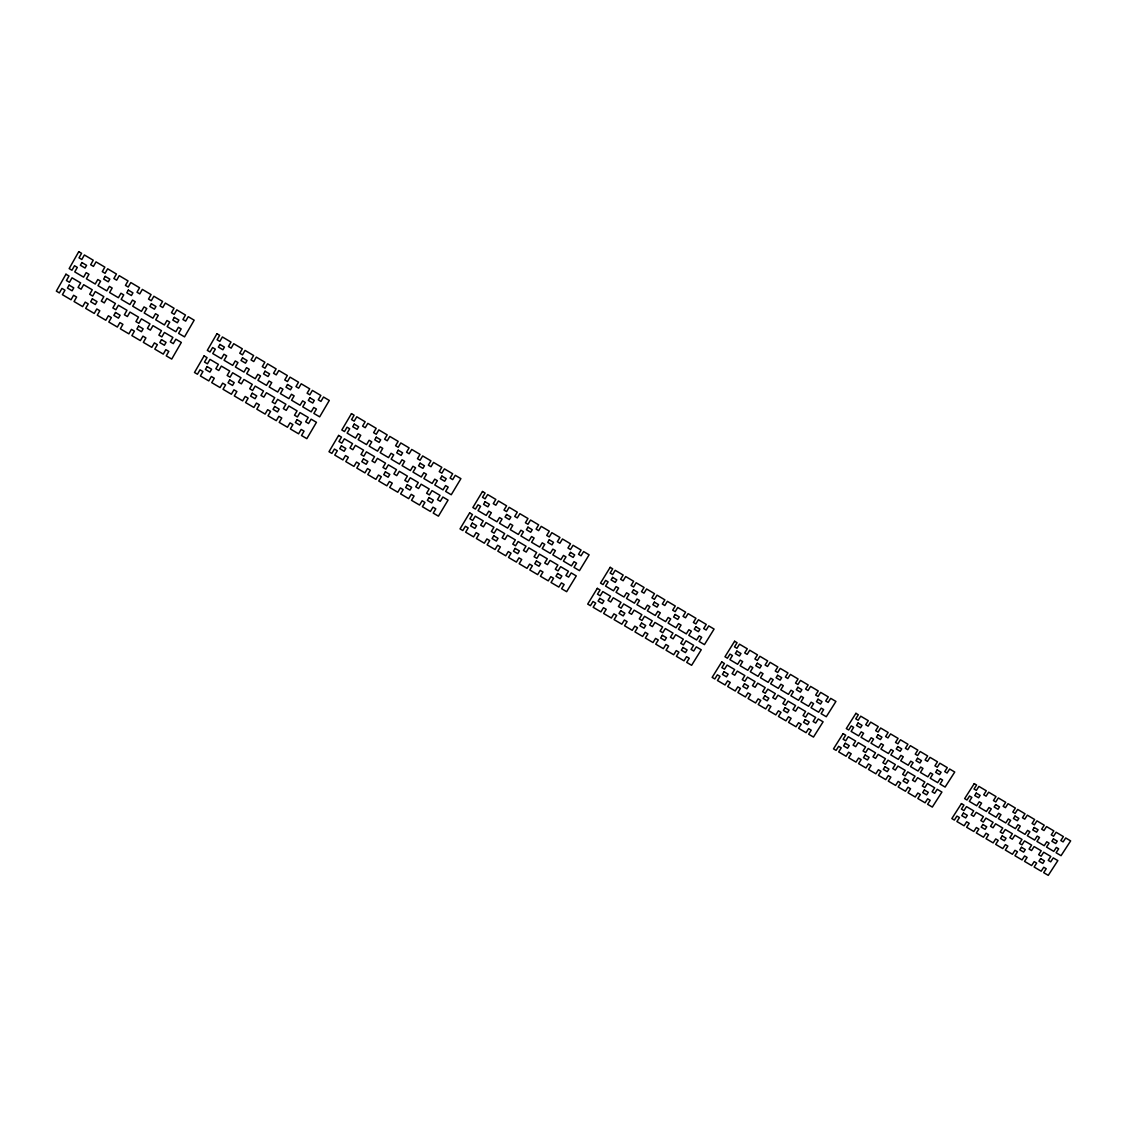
<?xml version="1.0" encoding="UTF-8"?>
<svg xmlns="http://www.w3.org/2000/svg" width="1127" height="1127" viewBox="0 0 1127 1127"><rect width="100%" height="100%" fill="white"/><g stroke="black" fill="none" stroke-linecap="round" stroke-linejoin="round"><path stroke-width="1.5" d="M65.958 274.227L56.35 291.118L59.379 292.907L61.943 288.413L64.972 290.188L62.408 294.696L71.029 299.768L73.593 295.274L76.608 297.063L74.058 301.543L82.651 306.614L85.215 302.121L88.23 303.91L85.666 308.389L94.245 313.447L96.809 308.967L99.81 310.742L97.26 315.222L105.811 320.251L108.375 315.785L111.376 317.56L108.812 322.026L117.363 327.055L119.913 322.59L122.913 324.351L120.35 328.816L128.872 333.846L131.436 329.38L134.423 331.141L131.873 335.607L140.368 340.608L142.932 336.156L145.904 337.917L143.354 342.369L151.835 347.355L154.399 342.918L157.371 344.665L154.808 349.116L163.274 354.103L165.838 349.666L168.811 351.413L166.247 355.85L171.727 359.076L181.334 342.439L175.854 339.199L173.29 343.636L170.318 341.89L172.882 337.438L164.415 332.437L161.851 336.888L158.879 335.128L161.443 330.676L152.962 325.661L150.398 330.112L147.412 328.351L149.976 323.9L141.467 318.871L138.903 323.336L135.916 321.575L138.48 317.11L129.957 312.066L127.393 316.532L124.407 314.771L126.957 310.291L118.42 305.248L115.856 309.728L112.855 307.953L115.419 303.473L106.854 298.416L104.304 302.895L101.289 301.12L103.853 296.626L95.274 291.555L92.71 296.049L89.695 294.274L92.259 289.78L83.652 284.694L81.088 289.188L78.073 287.399L80.637 282.905L72.015 277.805L69.451 282.313L66.423 280.524L68.986 276.016L65.958 274.227M78.777 251.645L69.156 268.592L71.959 270.241L74.523 265.733L77.312 267.395L74.748 271.903L83.609 277.143L86.173 272.635L88.963 274.284L86.399 278.792L95.231 284.018L97.795 279.524L100.585 281.172L98.007 285.666L106.826 290.879L109.389 286.385L112.165 288.033L109.601 292.527L118.391 297.725L120.955 293.245L123.731 294.894L121.167 299.373L129.943 304.558L132.507 300.078L135.268 301.726L132.704 306.206L141.453 311.376L144.031 306.91L146.792 308.544L144.214 313.01L152.948 318.18L155.512 313.715L158.273 315.349L155.709 319.814L164.415 324.97L166.979 320.519L169.74 322.139L167.162 326.605L175.854 331.747L178.432 327.295L181.165 328.915L178.601 333.367L184.546 336.874L194.168 320.195L188.237 316.673L185.659 321.125L182.926 319.505L185.49 315.039L176.798 309.869L174.234 314.334L171.487 312.7L174.051 308.249L165.331 303.064L162.767 307.53L160.006 305.896L162.584 301.43L153.85 296.246L151.286 300.712L148.525 299.078L151.088 294.598L142.34 289.4L139.762 293.879L137.001 292.245L139.565 287.751L130.802 282.539L128.224 287.033L125.449 285.385L128.027 280.905L119.237 275.678L116.659 280.172L113.883 278.524L116.447 274.03L107.643 268.79L105.065 273.298L102.289 271.635L104.853 267.127L96.02 261.887L93.456 266.395L90.667 264.746L93.231 260.224L84.384 254.97L81.806 259.492L79.017 257.829L81.581 253.307L78.777 251.645M69.099 285.117L67.437 288.047L72.1 290.794L73.762 287.864L69.099 285.117M81.919 262.577L80.383 265.282L85.046 268.043L86.582 265.338L81.919 262.577M92.358 298.838L90.695 301.754L95.33 304.501L96.992 301.585L92.358 298.838M105.177 276.369L103.642 279.073L108.277 281.82L109.812 279.116L105.177 276.369M115.503 312.503L113.841 315.419L118.462 318.138L120.124 315.236L115.503 312.503M128.323 290.104L126.787 292.795L131.408 295.528L132.944 292.837L128.323 290.104M138.551 326.112L136.888 329.014L141.481 331.718L143.143 328.83L138.551 326.112M151.37 303.769L149.835 306.459L154.427 309.178L155.977 306.502L151.37 303.769M161.485 339.65L159.823 342.538L164.401 345.242L166.063 342.354L161.485 339.65M174.319 317.377L172.783 320.054L177.348 322.773L178.897 320.096L174.319 317.377M204.1 355.893L194.492 372.488L197.45 374.22L200 369.811L202.959 371.544L200.395 375.967L208.791 380.912L211.341 376.488L214.285 378.221L211.735 382.645L220.103 387.575L222.653 383.166L225.597 384.899L223.033 389.294L231.387 394.225L233.951 389.815L236.881 391.548L234.317 395.943L242.657 400.86L245.207 396.465L248.137 398.183L245.573 402.578L253.899 407.467L256.449 403.086L259.365 404.804L256.815 409.186L265.113 414.074L267.662 409.693L270.579 411.411L268.015 415.793L276.298 420.667L278.862 416.3L281.764 418.004L279.2 422.386L287.47 427.246L290.019 422.879L292.921 424.583L290.357 428.95L298.599 433.81L301.163 429.443L304.065 431.148L301.501 435.515L306.84 438.657L316.448 422.315L311.108 419.159L308.544 423.527L305.656 421.808L308.22 417.441L299.979 412.581L297.415 416.948L294.513 415.229L297.077 410.862L288.822 405.974L286.244 410.355L283.342 408.636L285.906 404.255L277.636 399.367L275.073 403.748L272.156 402.029L274.72 397.648L266.423 392.745L263.859 397.127L260.943 395.408L263.507 391.013L255.195 386.096L252.617 390.491L249.701 388.773L252.265 384.363L243.925 379.447L241.361 383.842L238.431 382.109L240.995 377.714L232.641 372.769L230.077 377.179L227.147 375.446L229.711 371.037L221.343 366.092L218.779 370.501L215.835 368.768L218.399 364.345L210.002 359.386L207.438 363.81L204.494 362.063L207.058 357.639L204.1 355.893M216.947 333.719L207.312 350.356L210.031 351.976L212.609 347.539L215.327 349.159L212.764 353.582L221.371 358.682L223.949 354.258L226.668 355.864L224.09 360.288L232.697 365.387L235.261 360.964L237.966 362.57L235.402 366.993L243.981 372.065L246.545 367.656L249.25 369.262L246.686 373.671L255.251 378.728L257.815 374.333L260.52 375.925L257.942 380.334L266.493 385.392L269.057 380.982L271.748 382.588L269.184 386.984L277.707 392.027L280.271 387.632L282.962 389.224L280.398 393.619L288.892 398.648L291.47 394.267L294.147 395.859L291.583 400.24L300.064 405.255L302.628 400.874L305.304 402.466L302.74 406.847L311.207 411.848L313.771 407.481L316.448 409.059L313.87 413.44L319.659 416.849L329.295 400.465L323.519 397.028L320.941 401.409L318.265 399.831L320.843 395.45L312.376 390.421L309.798 394.802L307.122 393.21L309.7 388.829L301.219 383.786L298.641 388.181L295.964 386.589L298.528 382.194L290.033 377.136L287.455 381.532L284.765 379.94L287.343 375.545L278.82 370.487L276.242 374.882L273.551 373.291L276.129 368.881L267.578 363.81L265.014 368.219L262.309 366.613L264.887 362.204L256.322 357.118L253.758 361.542L251.053 359.922L253.617 355.512L245.038 350.412L242.474 354.836L239.755 353.23L242.333 348.806L233.726 343.693L231.162 348.13L228.443 346.51L231.007 342.087L222.399 336.959L219.821 341.396L217.102 339.776L219.666 335.339L216.947 333.719M207.072 366.557L205.396 369.431L209.932 372.107L211.608 369.233L207.072 366.557M219.906 344.425L218.356 347.088L222.892 349.764L224.428 347.116L219.906 344.425M229.711 379.926L228.034 382.786L232.556 385.448L234.219 382.588L229.711 379.926M242.544 357.851L240.995 360.499L245.517 363.176L247.052 360.527L242.544 357.851M252.237 393.224L250.574 396.084L255.068 398.733L256.731 395.873L252.237 393.224M265.07 371.22L263.535 373.868L268.029 376.531L269.578 373.882L265.07 371.22M274.678 406.467L273.016 409.312L277.496 411.961L279.158 409.115L274.678 406.467M287.512 384.532L285.976 387.167L290.456 389.815L291.992 387.195L287.512 384.532M297.021 419.653L295.359 422.498L299.81 425.118L301.472 422.287L297.021 419.653M309.855 397.789L308.319 400.409L312.771 403.057L314.306 400.423L309.855 397.789M338.621 435.416L328.999 451.716L331.887 453.406L334.437 449.067L337.311 450.758L334.761 455.097L342.932 459.915L345.482 455.576L348.356 457.266L345.792 461.605L353.948 466.409L356.512 462.07L359.372 463.76L356.808 468.085L364.937 472.875L367.501 468.564L370.36 470.241L367.796 474.566L375.911 479.341L378.475 475.03L381.32 476.707L378.757 481.018L386.857 485.793L389.421 481.483L392.266 483.159L389.703 487.47L397.789 492.231L400.353 487.921L403.184 489.597L400.62 493.894L408.678 498.641L411.242 494.344L414.074 496.021L411.51 500.318L419.568 505.051L422.118 500.768L424.949 502.431L422.386 506.713L430.415 511.447L432.979 507.164L435.797 508.826L433.233 513.109L438.431 516.166L448.053 500.106L442.855 497.035L440.277 501.318L437.459 499.655L440.037 495.373L432.007 490.625L429.429 494.922L426.612 493.246L429.176 488.949L421.132 484.201L418.568 488.498L415.736 486.822L418.3 482.525L410.242 477.763L407.664 482.06L404.832 480.384L407.396 476.087L399.324 471.297L396.746 475.622L393.915 473.932L396.479 469.621L388.378 464.831L385.814 469.156L382.969 467.466L385.533 463.155L377.404 458.351L374.84 462.676L371.995 460.985L374.558 456.66L366.416 451.857L363.852 456.181L360.992 454.491L363.556 450.166L355.414 445.348L352.836 449.687L349.976 447.982L352.54 443.644L344.369 438.812L341.805 443.165L338.931 441.46L341.495 437.121L338.621 435.416M351.469 413.637L341.833 429.979L344.482 431.556L347.046 427.203L349.708 428.767L347.13 433.12L355.526 438.093L358.104 433.74L360.739 435.318L358.175 439.657L366.543 444.616L369.121 440.277L371.755 441.84L369.191 446.179L377.545 451.124L380.109 446.785L382.743 448.349L380.179 452.688L388.519 457.618L391.083 453.293L393.717 454.843L391.154 459.168L399.465 464.099L402.029 459.774L404.663 461.337L402.085 465.648L410.397 470.565L412.961 466.254L415.581 467.804L413.003 472.114L421.287 477.017L423.865 472.706L426.471 474.256L423.907 478.566L432.176 483.455L434.74 479.158L437.346 480.694L434.783 484.99L443.024 489.879L445.588 485.582L448.194 487.118L445.63 491.414L451.251 494.753L460.901 478.651L455.266 475.312L452.688 479.609L450.096 478.059L452.66 473.763L444.418 468.86L441.84 473.171L439.234 471.621L441.812 467.311L433.543 462.408L430.979 466.719L428.359 465.169L430.937 460.844L422.653 455.928L420.075 460.253L417.455 458.689L420.033 454.378L411.735 449.448L409.157 453.772L406.537 452.209L409.101 447.884L400.789 442.939L398.211 447.278L395.591 445.714L398.155 441.375L389.815 436.431L387.251 440.77L384.617 439.206L387.181 434.867L378.827 429.894L376.263 434.247L373.615 432.669L376.193 428.33L367.811 423.358L365.247 427.711L362.598 426.133L365.162 421.78L356.78 416.793L354.202 421.146L351.554 419.582L354.117 415.215L351.469 413.637M341.411 445.855L339.734 448.673L344.158 451.279L345.82 448.461L341.411 445.855M354.244 424.118L352.709 426.724L357.118 429.345L358.668 426.739L354.244 424.118M363.457 458.872L361.781 461.69L366.19 464.282L367.853 461.464L363.457 458.872M376.291 437.191L374.756 439.798L379.151 442.404L380.687 439.798L376.291 437.191M385.406 471.833L383.743 474.636L388.111 477.214L389.787 474.411L385.406 471.833M398.24 450.222L396.704 452.815L401.085 455.407L402.621 452.815L398.24 450.222M407.256 484.737L405.593 487.526L409.96 490.104L411.623 487.301L407.256 484.737M420.103 463.183L418.554 465.775L422.921 468.353L424.456 465.775L420.103 463.183M429.021 497.57L427.358 500.36L431.697 502.924L433.36 500.134L429.021 497.57M441.869 476.087L440.319 478.679L444.658 481.243L446.207 478.665L441.869 476.087M469.649 512.884L460.027 528.887L462.831 530.535L465.395 526.281L468.198 527.929L465.634 532.183L473.594 536.875L476.157 532.62L478.947 534.268L476.383 538.523L484.328 543.2L486.892 538.945L489.682 540.594L487.118 544.848L495.049 549.511L497.613 545.271L500.388 546.905L497.824 551.145L505.727 555.808L508.291 551.568L511.066 553.202L508.516 557.442L516.405 562.091L518.969 557.851L521.731 559.485L519.167 563.725L527.042 568.36L529.605 564.134L532.367 565.768L529.817 569.994L537.664 574.615L540.227 570.389L542.989 572.023L540.425 576.235L548.271 580.856L550.835 576.644L553.582 578.264L551.018 582.476L558.837 587.082L561.401 582.884L564.148 584.504L561.584 588.703L566.656 591.689L576.263 575.911L571.206 572.91L568.642 577.123L565.895 575.503L568.459 571.29L560.64 566.67L558.062 570.882L555.315 569.262L557.879 565.036L550.046 560.401L547.468 564.627L544.721 563.007L547.285 558.781L539.424 554.132L536.861 558.358L534.099 556.724L536.663 552.498L528.788 547.835L526.224 552.075L523.449 550.441L526.013 546.201L518.124 541.538L515.56 545.778L512.785 544.144L515.349 539.903L507.446 535.226L504.882 539.467L502.093 537.833L504.657 533.578L496.739 528.887L494.161 533.141L491.386 531.507L493.95 527.239L486.005 522.548L483.441 526.816L480.637 525.154L483.215 520.899L475.256 516.194L472.678 520.463L469.889 518.8L472.452 514.532L469.649 512.884M482.497 491.485L472.861 507.53L475.439 509.066L478.017 504.797L480.595 506.319L478.031 510.601L486.202 515.433L488.78 511.165L491.358 512.7L488.78 516.955L496.937 521.787L499.515 517.532L502.078 519.054L499.515 523.308L507.657 528.126L510.221 523.872L512.785 525.393L510.221 529.648L518.35 534.466L520.913 530.211L523.477 531.733L520.913 535.973L529.014 540.777L531.578 536.522L534.142 538.044L531.564 542.284L539.664 547.074L542.228 542.834L544.778 544.341L542.214 548.581L550.286 553.357L552.85 549.131L555.4 550.638L552.822 554.864L560.88 559.64L563.444 555.414L565.993 556.907L563.415 561.133L571.459 565.895L574.023 561.669L576.559 563.176L573.995 567.402L579.475 570.642L589.111 554.822L583.631 551.568L581.053 555.794L578.517 554.287L581.095 550.061L573.065 545.285L570.487 549.511L567.952 548.004L570.516 543.778L562.472 538.988L559.894 543.228L557.344 541.721L559.922 537.48L551.85 532.691L549.272 536.931L546.722 535.41L549.3 531.169L541.214 526.365L538.636 530.62L536.086 529.098L538.65 524.844L530.549 520.026L527.971 524.28L525.407 522.759L527.985 518.505L519.857 513.687L517.293 517.941L514.729 516.42L517.293 512.151L509.15 507.319L506.587 511.588L504.008 510.066L506.587 505.798L498.43 500.952L495.852 505.22L493.274 503.684L495.838 499.416L487.667 494.556L485.103 498.838L482.511 497.303L485.089 493.02L482.497 491.485M472.269 523.097L470.593 525.872L474.904 528.408L476.566 525.647L472.269 523.097M485.103 501.74L483.553 504.304L487.864 506.854L489.4 504.29L485.103 501.74M493.739 535.776L492.076 538.551L496.359 541.073L498.021 538.312L493.739 535.776M506.587 514.49L505.037 517.039L509.319 519.589L510.869 517.025L506.587 514.49M515.138 548.412L513.461 551.159L517.73 553.681L519.392 550.92L515.138 548.412M527.971 527.168L526.422 529.718L530.69 532.254L532.24 529.704L527.971 527.168M536.424 560.978L534.761 563.725L539.002 566.233L540.678 563.486L536.424 560.978M549.272 539.805L547.722 542.355L551.976 544.862L553.512 542.326L549.272 539.805M557.626 573.502L555.963 576.235L560.189 578.729L561.866 575.996L557.626 573.502M570.473 552.385L568.924 554.921L573.164 557.428L574.7 554.893L570.473 552.385M597.324 588.35L587.702 604.086L590.435 605.692L592.999 601.508L595.732 603.114L593.168 607.298L600.916 611.876L603.48 607.692L606.213 609.298L603.649 613.482L611.383 618.033L613.947 613.863L616.666 615.455L614.102 619.639L621.822 624.189L624.386 620.019L627.105 621.611L624.541 625.781L632.247 630.317L634.811 626.161L637.516 627.753L634.952 631.923L642.644 636.445L645.207 632.289L647.912 633.881L645.348 638.037L653.026 642.559L655.576 638.403L658.281 639.995L655.717 644.151L663.38 648.659L665.93 644.503L668.621 646.095L666.057 650.237L673.707 654.745L676.27 650.603L678.947 652.181L676.383 656.323L684.019 660.816L686.582 656.675L689.259 658.253L686.695 662.394L691.626 665.296L701.248 649.786L696.303 646.87L693.739 651.012L691.062 649.434L693.626 645.292L686.005 640.784L683.441 644.926L680.75 643.348L683.314 639.192L675.679 634.67L673.115 638.826L670.424 637.248L672.988 633.092L665.324 628.556L662.761 632.712L660.07 631.12L662.634 626.964L654.956 622.428L652.392 626.598L649.687 625.006L652.251 620.836L644.559 616.286L641.996 620.456L639.291 618.864L641.855 614.68L634.149 610.13L631.585 614.3L628.88 612.708L631.444 608.524L623.71 603.959L621.146 608.143L618.441 606.537L621.005 602.353L613.257 597.775L610.693 601.973L607.974 600.353L610.538 596.169L602.776 591.576L600.212 595.774L597.479 594.168L600.057 589.97L597.324 588.35M610.172 567.332L600.522 583.11L603.044 584.589L605.622 580.391L608.129 581.884L605.565 586.082L613.539 590.802L616.103 586.603L618.61 588.097L616.046 592.295L624.006 597L626.57 592.802L629.077 594.295L626.513 598.479L634.445 603.17L637.009 598.986L639.516 600.48L636.938 604.664L644.855 609.341L647.433 605.171L649.927 606.65L647.363 610.82L655.252 615.497L657.83 611.327L660.323 612.806L657.745 616.976L665.634 621.639L668.198 617.469L670.692 618.948L668.114 623.104L675.989 627.767L678.553 623.611L681.032 625.076L678.468 629.232L686.315 633.881L688.893 629.725L691.358 631.19L688.794 635.346L696.627 639.981L699.191 635.839L701.67 637.304L699.092 641.446L704.445 644.616L714.081 629.063L708.728 625.894L706.164 630.035L703.685 628.57L706.263 624.414L698.43 619.765L695.852 623.921L693.387 622.456L695.951 618.3L688.104 613.637L685.526 617.793L683.047 616.328L685.625 612.158L677.75 607.481L675.186 611.651L672.692 610.172L675.27 606.002L667.381 601.325L664.817 605.495L662.324 604.016L664.888 599.846L656.999 595.155L654.421 599.339L651.927 597.845L654.491 593.661L646.588 588.97L644.01 593.154L641.502 591.661L644.08 587.477L636.149 582.758L633.571 586.956L631.064 585.462L633.642 581.278L625.682 576.545L623.118 580.757L620.597 579.264L623.175 575.052L615.201 570.318L612.637 574.531L610.116 573.037L612.694 568.825L610.172 567.332M599.775 598.367L598.099 601.1L602.297 603.565L603.959 600.846L599.775 598.367M612.609 577.376L611.059 579.898L615.257 582.391L616.807 579.87L612.609 577.376M620.709 610.721L619.033 613.44L623.217 615.905L624.879 613.187L620.709 610.721M633.543 589.801L631.993 592.309L636.177 594.788L637.713 592.281L633.543 589.801M641.545 623.034L639.882 625.739L644.038 628.19L645.715 625.485L641.545 623.034M654.393 602.156L652.843 604.664L656.999 607.129L658.548 604.635L654.393 602.156M662.31 635.29L660.647 637.981L664.789 640.432L666.451 637.727L662.31 635.29M675.143 614.469L673.594 616.976L677.736 619.427L679.285 616.934L675.143 614.469M682.976 647.49L681.314 650.18L685.441 652.618L687.104 649.927L682.976 647.49M695.81 626.739L694.274 629.232L698.388 631.669L699.937 629.176L695.81 626.739M721.759 661.915L712.151 677.383L714.814 678.961L717.378 674.834L720.04 676.397L717.476 680.525L725.041 684.977L727.605 680.863L730.254 682.427L727.69 686.54L735.241 690.992L737.805 686.878L740.453 688.442L737.889 692.542L745.426 696.979L747.976 692.88L750.624 694.443L748.06 698.543L755.583 702.966L758.133 698.867L760.781 700.416L758.217 704.516L765.712 708.939L768.276 704.84L770.91 706.404L768.346 710.489L775.827 714.898L778.391 710.813L781.025 712.363L778.461 716.448L785.928 720.843L788.491 716.758L791.112 718.308L788.548 722.379L796 726.774L798.564 722.703L801.184 724.238L798.62 728.31L806.059 732.691L808.608 728.634L811.229 730.169L808.665 734.226L813.483 737.072L823.09 721.815L818.272 718.97L815.709 723.041L813.102 721.505L815.666 717.434L808.228 713.039L805.664 717.11L803.044 715.56L805.608 711.489L798.155 707.08L795.592 711.165L792.971 709.616L795.535 705.53L788.069 701.121L785.505 705.206L782.871 703.657L785.434 699.571L777.954 695.148L775.39 699.233L772.756 697.683L775.32 693.584L767.825 689.146L765.261 693.246L762.627 691.696L765.191 687.597L757.668 683.145L755.104 687.259L752.47 685.695L755.034 681.581L747.497 677.13L744.933 681.243L742.284 679.68L744.848 675.566L737.297 671.1L734.734 675.228L732.085 673.664L734.649 669.537L727.084 665.071L724.52 669.184L721.858 667.621L724.422 663.493L721.759 661.915M734.607 641.249L724.971 656.759L727.422 658.21L730 654.083L732.451 655.534L729.887 659.661L737.65 664.268L740.214 660.14L742.665 661.591L740.101 665.719L747.849 670.297L750.413 666.184L752.864 667.635L750.3 671.748L758.034 676.327L760.598 672.213L763.035 673.664L760.471 677.778L768.191 682.342L770.755 678.229L773.192 679.68L770.629 683.779L778.32 688.343L780.898 684.244L783.321 685.681L780.757 689.78L788.449 694.331L791.013 690.231L793.436 691.668L790.872 695.768L798.536 700.304L801.1 696.218L803.523 697.655L800.959 701.741L808.608 706.263L811.172 702.177L813.595 703.614L811.031 707.7L818.667 712.222L821.231 708.136L823.64 709.573L821.076 713.645L826.288 716.73L835.924 701.445L830.698 698.346L828.134 702.431L825.725 700.994L828.289 696.909L820.653 692.372L818.089 696.458L815.666 695.035L818.244 690.936L810.581 686.399L808.017 690.485L805.594 689.048L808.172 684.962L800.494 680.398L797.93 684.498L795.507 683.061L798.071 678.961L790.393 674.397L787.815 678.496L785.392 677.059L787.956 672.946L780.25 668.381L777.686 672.481L775.249 671.044L777.827 666.93L770.107 662.338L767.529 666.466L765.092 665.015L767.656 660.901L759.922 656.294L757.358 660.422L754.907 658.971L757.485 654.843L749.737 650.237L747.159 654.378L744.708 652.913L747.286 648.786L739.509 644.179L736.945 648.307L734.494 646.856L737.058 642.714L734.607 641.249M724.055 671.734L722.393 674.411L726.478 676.82L728.141 674.143L724.055 671.734M736.889 651.096L735.339 653.575L739.439 655.999L740.974 653.533L736.889 651.096M744.468 683.779L742.806 686.456L746.877 688.851L748.539 686.188L744.468 683.779M757.302 663.211L755.752 665.677L759.823 668.1L761.373 665.62L757.302 663.211M764.796 695.782L763.12 698.444L767.177 700.839L768.839 698.177L764.796 695.782M777.616 675.27L776.08 677.736L780.138 680.13L781.673 677.665L777.616 675.27M785.026 707.728L783.364 710.39L787.407 712.771L789.069 710.109L785.026 707.728M797.86 687.273L796.31 689.724L800.353 692.119L801.889 689.668L797.86 687.273M805.185 719.632L803.523 722.28L807.538 724.647L809.2 721.998L805.185 719.632M818.005 699.219L816.469 701.67L820.484 704.065L822.034 701.614L818.005 699.219M843.095 733.649L833.501 748.863L836.093 750.385L838.643 746.342L841.249 747.863L838.685 751.92L846.067 756.259L848.617 752.216L851.209 753.738L848.645 757.781L856.013 762.12L858.563 758.077L861.155 759.598L858.591 763.641L865.945 767.966L868.494 763.937L871.072 765.458L868.523 769.487L875.848 773.798L878.398 769.769L880.976 771.291L878.412 775.32L885.737 779.63L888.287 775.601L890.865 777.123L888.301 781.138L895.599 785.434L898.163 781.42L900.727 782.927L898.163 786.942L905.446 791.239L908.01 787.224L910.56 788.731L908.01 792.746L915.279 797.028L917.829 793.014L920.379 794.521L917.829 798.522L925.084 802.804L927.634 798.804L930.184 800.297L927.62 804.298L932.325 807.073L941.918 792.07L937.227 789.294L934.663 793.295L932.114 791.788L934.677 787.787L927.422 783.504L924.858 787.505L922.309 785.998L924.873 781.997L917.603 777.7L915.039 781.715L912.49 780.194L915.039 776.179L907.756 771.882L905.192 775.897L902.642 774.39L905.192 770.361L897.895 766.05L895.331 770.079L892.767 768.558L895.331 764.529L888.02 760.204L885.456 764.233L882.878 762.725L885.442 758.682L878.116 754.357L875.552 758.386L872.974 756.865L875.538 752.822L868.199 748.483L865.635 752.526L863.043 751.005L865.606 746.962L858.253 742.608L855.689 746.652L853.097 745.13L855.661 741.073L848.293 736.72L845.729 740.777L843.137 739.242L845.687 735.184L843.095 733.649M855.928 713.335L846.307 728.577L848.701 730L851.265 725.929L853.66 727.352L851.096 731.409L858.661 735.889L861.225 731.846L863.62 733.254L861.056 737.312L868.621 741.777L871.185 737.734L873.566 739.143L871.002 743.2L878.539 747.666L881.103 743.609L883.483 745.032L880.92 749.075L888.456 753.526L891.02 749.483L893.387 750.892L890.823 754.935L898.332 759.373L900.896 755.344L903.276 756.752L900.712 760.781L908.207 765.219L910.771 761.19L913.138 762.585L910.574 766.614L918.054 771.037L920.618 767.022L922.971 768.417L920.407 772.446L927.873 776.855L930.437 772.84L932.79 774.235L930.226 778.25L937.678 782.659L940.242 778.658L942.595 780.039L940.031 784.054L945.116 787.069L954.738 772.037L949.652 769.008L947.089 773.023L944.736 771.629L947.3 767.614L939.848 763.19L937.284 767.205L934.931 765.811L937.495 761.796L930.029 757.358L927.465 761.373L925.098 759.978L927.662 755.949L920.196 751.512L917.617 755.541L915.251 754.132L917.829 750.103L910.334 745.651L907.756 749.68L905.39 748.286L907.953 744.243L900.445 739.777L897.881 743.82L895.5 742.411L898.078 738.368L890.541 733.902L887.977 737.946L885.597 736.537L888.161 732.48L880.624 728L878.06 732.057L875.665 730.648L878.243 726.591L870.678 722.097L868.114 726.154L865.719 724.731L868.297 720.674L860.718 716.18L858.154 720.238L855.759 718.815L858.323 714.757L855.928 713.335M845.236 743.271L843.574 745.905L847.56 748.258L849.223 745.623L845.236 743.271M858.056 722.985L856.52 725.422L860.507 727.788L862.042 725.351L858.056 722.985M865.142 755.02L863.479 757.64L867.452 759.992L869.114 757.358L865.142 755.02M877.961 734.79L876.426 737.227L880.398 739.58L881.934 737.143L877.961 734.79M884.963 766.726L883.3 769.347L887.259 771.671L888.921 769.051L884.963 766.726M897.782 746.553L896.247 748.976L900.191 751.315L901.741 748.891L897.782 746.553M904.713 778.377L903.037 780.983L906.981 783.307L908.644 780.701L904.713 778.377M917.519 758.26L915.983 760.669L919.914 763.007L921.463 760.598L917.519 758.26M924.365 789.971L922.703 792.577L926.619 794.901L928.282 792.295L924.365 789.971M937.171 769.91L935.635 772.319L939.552 774.643L941.101 772.249L937.171 769.91M961.444 803.607L951.85 818.568L954.372 820.062L956.936 816.075L959.471 817.568L956.908 821.541L964.106 825.781L966.656 821.808L969.192 823.302L966.628 827.274L973.813 831.501L976.362 827.528L978.884 829.021L976.334 832.98L983.491 837.206L986.055 833.233L988.562 834.727L986.012 838.685L993.169 842.897L995.719 838.939L998.226 840.418L995.676 844.377L1002.805 848.589L1005.369 844.63L1007.862 846.095L1005.312 850.054L1012.44 854.252L1014.99 850.307L1017.484 851.773L1014.934 855.731L1022.048 859.915L1024.598 855.971L1027.091 857.436L1024.542 861.38L1031.628 865.564L1034.177 861.62L1036.671 863.085L1034.121 867.029L1041.193 871.199L1043.757 867.255L1046.236 868.72L1043.687 872.65L1048.265 875.355L1057.844 860.605L1053.266 857.901L1050.702 861.831L1048.223 860.366L1050.787 856.421L1043.701 852.237L1041.151 856.182L1038.657 854.717L1041.207 850.772L1034.121 846.574L1031.557 850.533L1029.064 849.054L1031.628 845.109L1024.513 840.897L1021.964 844.856L1019.456 843.376L1022.02 839.432L1014.906 835.22L1012.342 839.178L1009.834 837.699L1012.398 833.741L1005.256 829.514L1002.706 833.487L1000.184 831.994L1002.748 828.035L995.606 823.809L993.042 827.782L990.52 826.288L993.084 822.316L985.914 818.089L983.364 822.062L980.842 820.569L983.406 816.596L976.221 812.356L973.658 816.328L971.136 814.835L973.7 810.862L966.501 806.608L963.937 810.595L961.416 809.101L963.965 805.101L961.444 803.607M974.249 783.631L964.642 798.62L966.98 800.001L969.544 796.014L971.868 797.395L969.319 801.382L976.7 805.763L979.264 801.776L981.589 803.157L979.025 807.143L986.407 811.496L988.971 807.524L991.295 808.904L988.731 812.877L996.085 817.23L998.649 813.257L1000.973 814.638L998.409 818.611L1005.763 822.949L1008.313 818.991L1010.637 820.357L1008.073 824.33L1015.399 828.669L1017.963 824.696L1020.273 826.063L1017.709 830.036L1025.021 834.36L1027.585 830.402L1029.895 831.768L1027.331 835.727L1034.628 840.052L1037.192 836.093L1039.503 837.46L1036.939 841.418L1044.222 845.729L1046.786 841.77L1049.082 843.137L1046.518 847.081L1053.787 851.392L1056.351 847.448L1058.633 848.8L1056.084 852.745L1061.042 855.675L1070.65 840.897L1065.691 837.953L1063.127 841.897L1060.831 840.531L1063.395 836.586L1056.126 832.261L1053.562 836.22L1051.266 834.853L1053.83 830.895L1046.546 826.57L1043.982 830.529L1041.672 829.162L1044.236 825.203L1036.939 820.865L1034.375 824.837L1032.078 823.471L1034.642 819.498L1027.317 815.159L1024.753 819.132L1022.443 817.751L1025.006 813.779L1017.681 809.425L1015.117 813.398L1012.807 812.032L1015.371 808.059L1008.017 803.692L1005.453 807.665L1003.143 806.298L1005.707 802.311L998.339 797.944L995.775 801.931L993.451 800.55L996.014 796.564L988.647 792.182L986.083 796.169L983.744 794.789L986.308 790.788L978.926 786.407L976.362 790.407L974.024 789.013L976.588 785.012L974.249 783.631M963.444 813.046L961.782 815.638L965.67 817.934L967.332 815.342L963.444 813.046M976.25 793.098L974.714 795.493L978.602 797.789L980.138 795.394L976.25 793.098M982.857 824.499L981.194 827.091L985.068 829.373L986.731 826.795L982.857 824.499M995.662 804.608L994.127 807.002L998.001 809.299L999.536 806.904L995.662 804.608M1002.199 835.924L1000.537 838.502L1004.396 840.77L1006.059 838.192L1002.199 835.924M1014.99 816.075L1013.455 818.456L1017.315 820.752L1018.85 818.371L1014.99 816.075M1021.456 847.293L1019.794 849.857L1023.64 852.125L1025.302 849.561L1021.456 847.293M1034.248 827.5L1032.712 829.881L1036.558 832.149L1038.094 829.782L1034.248 827.5M1040.63 858.605L1038.967 861.169L1042.799 863.423L1044.461 860.873L1040.63 858.605M1053.435 838.882L1051.885 841.249L1055.717 843.517L1057.253 841.151L1053.435 838.882"/></g></svg>
